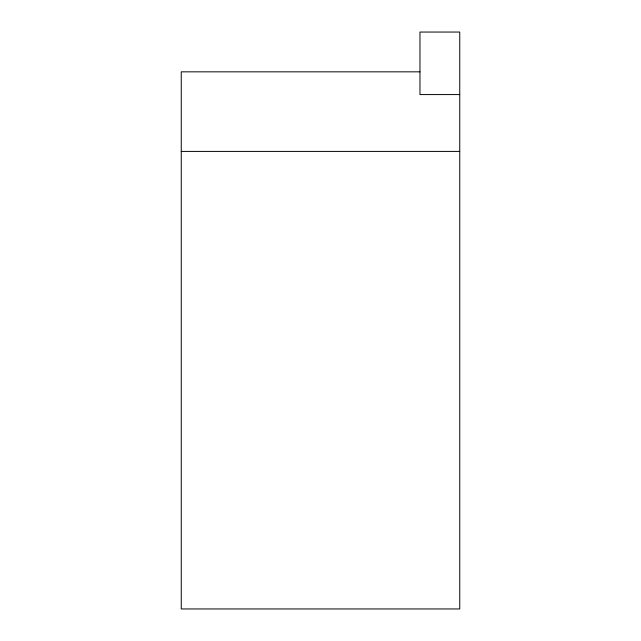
<?xml version="1.0" encoding="UTF-8"?>
<svg xmlns="http://www.w3.org/2000/svg" width="641" height="641" viewBox="0 0 641 641"><rect width="100%" height="100%" fill="white"/><g stroke="black" fill="none" stroke-linecap="round" stroke-linejoin="round"><path stroke-width="0.96" d="M419.967 71.84L181.251 71.84L181.251 608.95L459.749 608.95L459.749 32.05L419.967 32.05L419.967 94.572L459.749 94.572M181.251 151.412L459.749 151.412"/></g></svg>
